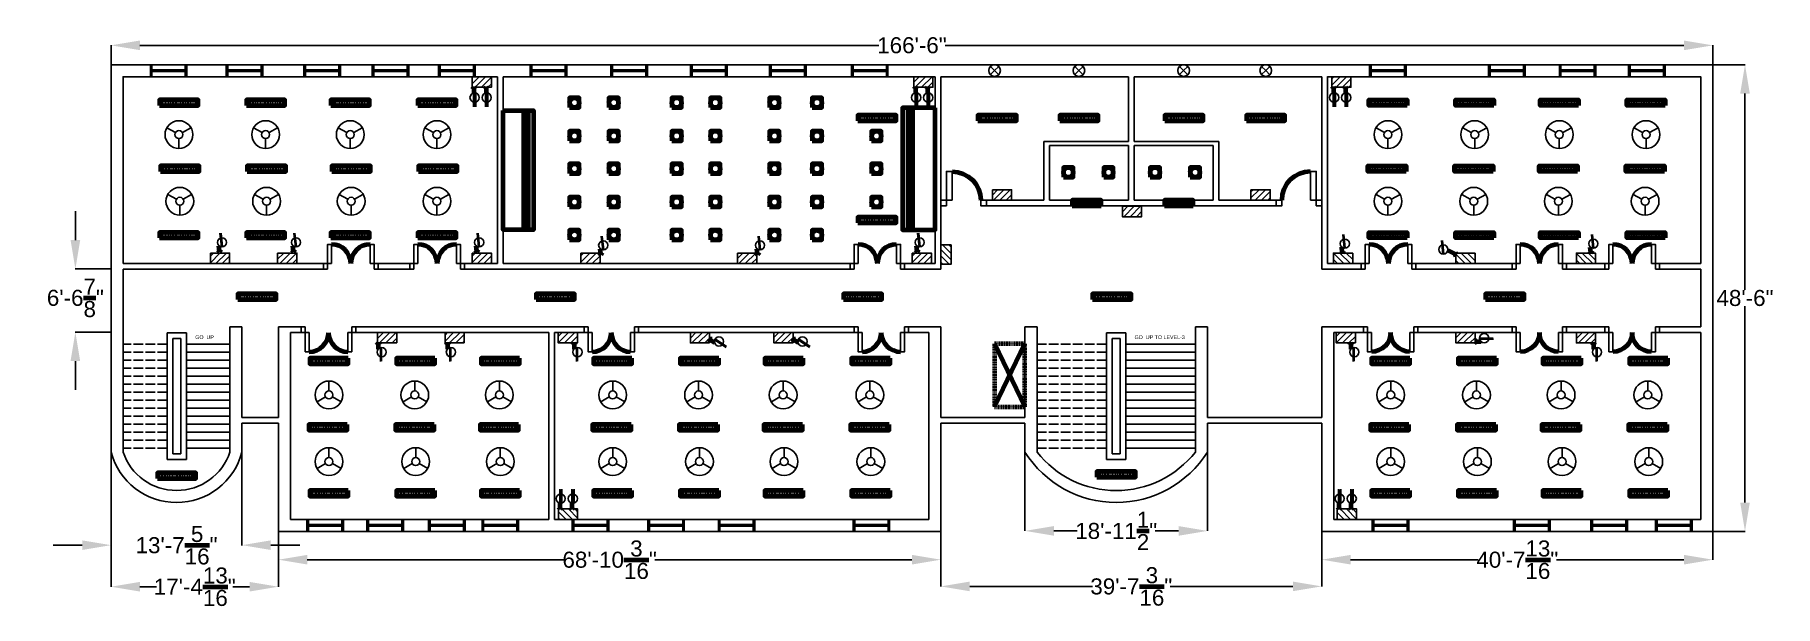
# Model space of a CAD drawing. Header units: inches. Extents: x -110 to 2061, y -108 to 604.
import ezdxf

# ---------------------------------------------------------------- set-up
doc = ezdxf.new("R2010")
doc.units = ezdxf.units.IN
doc.header["$MEASUREMENT"] = 0
doc.linetypes.add('ACAD_ISO02W100', pattern=[15, 12, -3])
doc.linetypes.add('DASHDOT', pattern=[1, 0.5, -0.25, 0, -0.25])
for name, color, linetype in [('Door', 40, 'Continuous'), ('Fan', 5, 'Continuous'), ('Light', 2, 'Continuous'), ('Measurement', 253, 'Continuous'), ('Sitchboard', 220, 'Continuous'), ('Socket', 110, 'Continuous'), ('Stairase', 120, 'Continuous'), ('Window', 90, 'Continuous')]:
    doc.layers.add(name, color=color, linetype=linetype)
doc.styles.get("Standard").update_dxf_attribs({"font": 'arial.ttf'})
doc.dimstyles.new('Annotative', dxfattribs={"dimscale": 0, "dimtxt": 20, "dimasz": 36, "dimexe": 0.18, "dimexo": 0.0625, "dimgap": 0.09, "dimtad": 0, "dimtih": 1, "dimtoh": 1, "dimdec": 4, "dimzin": 0, "dimdsep": 46, "dimlunit": 4, "dimtxsty": 'Standard', "dimcen": 0.09, "dimadec": 0, "dimazin": 0, "dimtfac": 1, "dimtdec": 4, "dimtofl": 0, "dimtmove": 0, "dimatfit": 3, "dimfxl": 1, "dimtolj": 1, "dimtzin": 0, "dimarcsym": 0})

# ---------------------------------------------------------------- blocks, each defined once
blk = doc.blocks.new('Door large')
at = {"layer": 'Door'}
for points in [[(-53, -36), (-58, -36), (-58, -12), (-53, -12)], [(-5, -36), (0, -36), (0, -12), (-5, -12)], [(-58, -43), (-63, -43), (-63, -36), (-58, -36)], [(0, -43), (5, -43), (5, -36), (0, -36)]]:
    blk.add_lwpolyline(points, close=True, dxfattribs=at)
at = {"layer": 'Door', "lineweight": 100}
for centre, start, end in [((-53, -36), 0, 90), ((-5, -36), 90, 180)]:
    blk.add_arc(centre, 24, start, end, dxfattribs=at)
blk = doc.blocks.new('Single door')
at = {"layer": 'Door'}
for points in [[(74.8, 265.4), (81.8, 265.4), (81.8, 301.4), (74.8, 301.4)], [(31.8, 258.4), (38.8, 258.4), (38.8, 265.4), (31.8, 265.4)], [(81.8, 258.4), (88.8, 258.4), (88.8, 265.4), (81.8, 265.4)]]:
    blk.add_lwpolyline(points, close=True, dxfattribs=at)
at = {"layer": 'Door', "lineweight": 100}
blk.add_arc((74.8, 265.4), 36, 90, 180, dxfattribs=at)
blk = doc.blocks.new('*U15')
at = {"layer": 'Window'}
for p, q in [((-46.8, 0), (-46.8, 15)), ((-44.8, 15), (-46.8, 15)), ((-44.8, 0), (-46.8, 0)), ((-44.8, 0), (-44.8, 15)), ((-3.2, 15), (-44.8, 15)), ((-3.2, 8.5), (-44.8, 8.5)), ((-3.2, 7.5), (-44.8, 7.5)), ((-3.2, 6.5), (-44.8, 6.5)), ((-3.2, 0), (-44.8, 0)), ((-3.2, 0), (-3.2, 15)), ((-1.2, 15), (-3.2, 15)), ((-1.2, 0), (-3.2, 0)), ((-1.2, 0), (-1.2, 15))]:
    blk.add_line(p, q, dxfattribs=at)
blk = doc.blocks.new('Tubelight')
at = {"layer": 'Light', "linetype": 'DASHDOT', "lineweight": 100}
for p, q in [((-46.8, -2), (-1.2, -2)), ((-46.8, -5), (-1.2, -5))]:
    blk.add_line(p, q, dxfattribs=at)
at = {"layer": 'Light', "lineweight": 100}
blk.add_lwpolyline([(-48, -7), (0, -7), (0, 0), (-48, 0)], close=True, dxfattribs=at)
for points in [[(-48, -0.9), (-46.8, -2), (-48, -2.9)], [(-48, -3.9), (-46.8, -5), (-48, -6)], [(0, -0.9), (-1.2, -2), (0, -2.9)], [(0, -3.9), (-1.2, -5), (0, -6)]]:
    blk.add_lwpolyline(points, dxfattribs=at)
blk = doc.blocks.new('Fan')
at = {"layer": 'Fan'}
for p, q in [((-4.3, 2.5), (-15, 8.6)), ((4.3, 2.5), (14.7, 8.5)), ((0, -5), (0, -17.3))]:
    blk.add_line(p, q, dxfattribs=at)
for radius in [17.3, 4.98]:
    blk.add_circle((0, 0), radius, dxfattribs=at)
blk = doc.blocks.new('Switchboard')
at = {"layer": 'Sitchboard'}
h = blk.add_hatch(dxfattribs=at)
h.set_pattern_fill('ANSI31', color=256, scale=45)
h.set_pattern_definition([(45, (-544.183, -388.709), (-3.977476, 3.977476), [])])
h.paths.add_polyline_path([(-12, 6.5), (12, 6.5), (12, -6.5), (-12, -6.5)])
blk.add_lwpolyline([(-12, 6.5), (12, 6.5), (12, -6.5), (-12, -6.5)], close=True, dxfattribs=at)
blk = doc.blocks.new('Recessed Light')
at = {"layer": 'Light', "lineweight": 100}
blk.add_lwpolyline([(-6, -6), (6, -6), (6, 6), (-6, 6)], close=True, dxfattribs=at)
blk.add_circle((0, 0), 6, dxfattribs=at)
blk = doc.blocks.new('2 pin socket')
at = {"layer": 'Socket'}
for p, q in [((-1.3, 5.6), (-1.3, -11.6)), ((0, 5.7), (0, -11.4))]:
    blk.add_line(p, q, dxfattribs=at)
blk.add_circle((0, 0), 5.73, dxfattribs=at)
blk = doc.blocks.new('_Open90')
at = {"color": 0, "linetype": 'ByBlock', "lineweight": -2}
for p, q in [((-2.5, 2), (0, 0)), ((-2.5, -2), (0, 0)), ((0, 0), (-1, 0))]:
    blk.add_line(p, q, dxfattribs=at)
blk = doc.blocks.new('3 PIN SOCKET')
at = {"layer": 'Socket'}
blk.add_line((1.6, 5.5), (1.6, -11.7), dxfattribs=at)
blk.add_blockref('2 pin socket', (0, 0), dxfattribs=at)
blk = doc.blocks.new('Exhaust Fan')
at = {"layer": 'Fan'}
for q in [(580.7, 776.6), (580.8, 786.7), (591.1, 786.8), (591.2, 776.5)]:
    blk.add_line((586, 781.6), q, dxfattribs=at)
blk.add_circle((586, 781.6), 7.3, dxfattribs=at)
blk = doc.blocks.new('*D16')
at = {"layer": 'Defpoints', "color": 0, "lineweight": 100, "transparency": 16777216}
for p in [(1983, 591.2), (-15, 567), (1983, 567)]:
    blk.add_point(p, dxfattribs=at)
at = {"layer": 'Measurement', "color": 0, "lineweight": -2, "transparency": 16777216}
for p, q in [((-15, 567.1), (-15, 591.4)), ((21, 591.2), (942.7, 591.2)), ((1947, 591.2), (1025.3, 591.2)), ((1983, 567.1), (1983, 591.4))]:
    blk.add_line(p, q, dxfattribs=at)
at = {"layer": 'Measurement', "color": 0, "lineweight": 100, "transparency": 16777216}
for points in [[(21, 597.2), (21, 585.2), (-15, 591.2)], [(1947, 597.2), (1947, 585.2), (1983, 591.2)]]:
    blk.add_solid(points, dxfattribs=at)
at = {"layer": 'Measurement', "color": 0, "lineweight": 100, "transparency": 16777216, "insert": (984, 591.2), "char_height": 20, "attachment_point": 5}
blk.add_mtext('\\A1;166\'-6"', dxfattribs=at)
blk = doc.blocks.new('*D17')
at = {"layer": 'Defpoints', "color": 0, "lineweight": 100, "transparency": 16777216}
for p in [(1983, 567), (1983, -15), (2023.1, -15)]:
    blk.add_point(p, dxfattribs=at)
at = {"layer": 'Measurement', "color": 0, "lineweight": -2, "transparency": 16777216}
for p, q in [((1983.1, 567), (2023.2, 567)), ((2023.1, 531), (2023.1, 286.3)), ((2023.1, 21), (2023.1, 265.7)), ((1983.1, -15), (2023.2, -15))]:
    blk.add_line(p, q, dxfattribs=at)
at = {"layer": 'Measurement', "color": 0, "lineweight": 100, "transparency": 16777216}
for points in [[(2017.1, 531), (2029.1, 531), (2023.1, 567)], [(2017.1, 21), (2029.1, 21), (2023.1, -15)]]:
    blk.add_solid(points, dxfattribs=at)
at = {"layer": 'Measurement', "color": 0, "lineweight": 100, "transparency": 16777216, "insert": (2023.1, 276), "char_height": 20, "attachment_point": 5}
blk.add_mtext('\\A1;48\'-6"', dxfattribs=at)
blk = doc.blocks.new('*D18')
at = {"layer": 'Defpoints', "color": 0, "lineweight": 100, "transparency": 16777216}
for p in [(1495.2, -15), (1983, -15), (1983, -50.3)]:
    blk.add_point(p, dxfattribs=at)
at = {"layer": 'Measurement', "color": 0, "lineweight": -2, "transparency": 16777216}
for p, q in [((1495.2, -15.1), (1495.2, -50.5)), ((1983, -15.1), (1983, -50.5)), ((1531.2, -50.3), (1690.2, -50.3)), ((1947, -50.3), (1788, -50.3))]:
    blk.add_line(p, q, dxfattribs=at)
at = {"layer": 'Measurement', "color": 0, "lineweight": 100, "transparency": 16777216}
for points in [[(1531.2, -44.3), (1531.2, -56.3), (1495.2, -50.3)], [(1947, -44.3), (1947, -56.3), (1983, -50.3)]]:
    blk.add_solid(points, dxfattribs=at)
at = {"layer": 'Measurement', "color": 0, "lineweight": 100, "transparency": 16777216, "insert": (1739.1, -50.3), "char_height": 20, "attachment_point": 5}
blk.add_mtext('\\A1;40\'-7{\\H1x;\\S13/16;}"', dxfattribs=at)
blk = doc.blocks.new('*D19')
at = {"layer": 'Defpoints', "color": 0, "lineweight": 100, "transparency": 16777216}
for p in [(193.8, -15), (1020, -15), (1020, -50.3)]:
    blk.add_point(p, dxfattribs=at)
at = {"layer": 'Measurement', "color": 0, "lineweight": -2, "transparency": 16777216}
for p, q in [((193.8, -15.1), (193.8, -50.5)), ((1020, -15.1), (1020, -50.5)), ((229.8, -50.3), (550.6, -50.3)), ((984, -50.3), (663.2, -50.3))]:
    blk.add_line(p, q, dxfattribs=at)
at = {"layer": 'Measurement', "color": 0, "lineweight": 100, "transparency": 16777216}
for points in [[(229.8, -44.3), (229.8, -56.3), (193.8, -50.3)], [(984, -44.3), (984, -56.3), (1020, -50.3)]]:
    blk.add_solid(points, dxfattribs=at)
at = {"layer": 'Measurement', "color": 0, "lineweight": 100, "transparency": 16777216, "insert": (606.9, -50.3), "char_height": 20, "attachment_point": 5}
blk.add_mtext('\\A1;68\'-10{\\H1x;\\S3/16;}"', dxfattribs=at)
blk = doc.blocks.new('*D20')
at = {"layer": 'Defpoints', "color": 0, "lineweight": 100, "transparency": 16777216}
for p in [(1020, -15), (1495.2, -15), (1495.2, -83.6)]:
    blk.add_point(p, dxfattribs=at)
at = {"layer": 'Measurement', "color": 0, "lineweight": -2, "transparency": 16777216}
for p, q in [((1020, -15.1), (1020, -83.8)), ((1495.2, -15.1), (1495.2, -83.8)), ((1056, -83.6), (1209.1, -83.6)), ((1459.2, -83.6), (1306.1, -83.6))]:
    blk.add_line(p, q, dxfattribs=at)
at = {"layer": 'Measurement', "color": 0, "lineweight": 100, "transparency": 16777216}
for points in [[(1056, -77.6), (1056, -89.6), (1020, -83.6)], [(1459.2, -77.6), (1459.2, -89.6), (1495.2, -83.6)]]:
    blk.add_solid(points, dxfattribs=at)
at = {"layer": 'Measurement', "color": 0, "lineweight": 100, "transparency": 16777216, "insert": (1257.6, -83.6), "char_height": 20, "attachment_point": 5}
blk.add_mtext('\\A1;39\'-7{\\H1x;\\S3/16;}"', dxfattribs=at)
blk = doc.blocks.new('*D21')
at = {"layer": 'Defpoints', "color": 0, "lineweight": 100, "transparency": 16777216}
for p in [(-15, 84), (193.8, -15), (-15, -84)]:
    blk.add_point(p, dxfattribs=at)
at = {"layer": 'Measurement', "color": 0, "lineweight": -2, "transparency": 16777216}
for p, q in [((-15, 83.9), (-15, -84.2)), ((193.8, -15.1), (193.8, -84.2)), ((21, -84), (41.8, -84)), ((157.8, -84), (137, -84))]:
    blk.add_line(p, q, dxfattribs=at)
at = {"layer": 'Measurement', "color": 0, "lineweight": 100, "transparency": 16777216}
for points in [[(21, -78), (21, -90), (-15, -84)], [(157.8, -78), (157.8, -90), (193.8, -84)]]:
    blk.add_solid(points, dxfattribs=at)
at = {"layer": 'Measurement', "color": 0, "lineweight": 100, "transparency": 16777216, "insert": (89.4, -84), "char_height": 20, "attachment_point": 5}
blk.add_mtext('\\A1;17\'-4{\\H1x;\\S13/16;}"', dxfattribs=at)
blk = doc.blocks.new('*D22')
at = {"layer": 'Defpoints', "color": 0, "lineweight": 100, "transparency": 16777216}
for p in [(1125, 84), (1352.5, 84), (1352.5, -14.4)]:
    blk.add_point(p, dxfattribs=at)
at = {"layer": 'Measurement', "color": 0, "lineweight": -2, "transparency": 16777216}
for p, q in [((1125, 83.9), (1125, -14.5)), ((1352.5, 83.9), (1352.5, -14.5)), ((1161, -14.4), (1190.2, -14.4)), ((1316.5, -14.4), (1287.3, -14.4))]:
    blk.add_line(p, q, dxfattribs=at)
at = {"layer": 'Measurement', "color": 0, "lineweight": 100, "transparency": 16777216}
for points in [[(1161, -8.4), (1161, -20.4), (1125, -14.4)], [(1316.5, -8.4), (1316.5, -20.4), (1352.5, -14.4)]]:
    blk.add_solid(points, dxfattribs=at)
at = {"layer": 'Measurement', "color": 0, "lineweight": 100, "transparency": 16777216, "insert": (1238.8, -14.4), "char_height": 20, "attachment_point": 5}
blk.add_mtext('\\A1;18\'-11{\\H1x;\\S1/2;}"', dxfattribs=at)
blk = doc.blocks.new('*D23')
at = {"layer": 'Defpoints', "color": 0, "lineweight": 100, "transparency": 16777216}
for p in [(-15, 84), (148.3, 84), (-15, -32.2)]:
    blk.add_point(p, dxfattribs=at)
at = {"layer": 'Measurement', "color": 0, "lineweight": -2, "transparency": 16777216}
for p, q in [((-15, 83.9), (-15, -32.4)), ((148.3, 83.9), (148.3, -32.4)), ((-51, -32.2), (-87, -32.2)), ((184.3, -32.2), (220.3, -32.2))]:
    blk.add_line(p, q, dxfattribs=at)
at = {"layer": 'Measurement', "color": 0, "lineweight": 100, "transparency": 16777216}
for points in [[(-51, -26.2), (-51, -38.2), (-15, -32.2)], [(184.3, -26.2), (184.3, -38.2), (148.3, -32.2)]]:
    blk.add_solid(points, dxfattribs=at)
at = {"layer": 'Measurement', "color": 0, "lineweight": 100, "transparency": 16777216, "insert": (66.7, -32.2), "char_height": 20, "attachment_point": 5}
blk.add_mtext('\\A1;13\'-7{\\H1x;\\S5/16;}"', dxfattribs=at)
blk = doc.blocks.new('*D24')
at = {"layer": 'Defpoints', "color": 0, "lineweight": 100, "transparency": 16777216}
for p in [(-15, 312.3), (-59.5, 233.5), (-15, 233.5)]:
    blk.add_point(p, dxfattribs=at)
at = {"layer": 'Measurement', "color": 0, "lineweight": -2, "transparency": 16777216}
for p, q in [((-59.5, 348.3), (-59.5, 384.3)), ((-15.1, 312.3), (-59.7, 312.3)), ((-15.1, 233.5), (-59.7, 233.5)), ((-59.5, 197.5), (-59.5, 161.5))]:
    blk.add_line(p, q, dxfattribs=at)
at = {"layer": 'Measurement', "color": 0, "lineweight": 100, "transparency": 16777216}
for points in [[(-65.5, 348.3), (-53.5, 348.3), (-59.5, 312.3)], [(-65.5, 197.5), (-53.5, 197.5), (-59.5, 233.5)]]:
    blk.add_solid(points, dxfattribs=at)
at = {"layer": 'Measurement', "color": 0, "lineweight": 100, "transparency": 16777216, "insert": (-59.5, 276.3), "char_height": 20, "attachment_point": 5}
blk.add_mtext('\\A1;6\'-6{\\H1x;\\S7/8;}"', dxfattribs=at)

msp = doc.modelspace()

# ---------------------------------------------------------------- linework, layer by layer
for p, q in [((467, 552), (467, 319)), ((474, 552), (474, 319)), ((1013, 319), (1013, 552)), ((1020, 397.96991), (1020, 552)), ((1254.1, 471.46991), (1254.1, 552)), ((1261.1, 471.46991), (1261.1, 552)), ((1495.2, 397.96991), (1495.2, 552)), ((1502.18104, 319.27472), (1502.18104, 552.27472)), ((1148.6, 471.46991), (1148.6, 397.96991)), ((1148.6, 471.46991), (1254.1, 471.46991)), ((1155.6, 466.46991), (1254.1, 466.46991)), ((1155.6, 466.46991), (1155.6, 397.96991)), ((1254.1, 397.96991), (1254.1, 466.46991)), ((1261.1, 471.46991), (1366.6, 471.46991)), ((1261.1, 397.96991), (1261.1, 466.46991)), ((1261.1, 466.46991), (1359.6, 466.46991)), ((1359.6, 466.46991), (1359.6, 397.96991)), ((1366.6, 471.46991), (1366.6, 397.96991)), ((1020, 397.96991), (1034, 397.96991)), ((1020, 312), (1020, 390.96991)), ((1020, 390.96991), (1027, 390.96991)), ((1070, 397.96991), (1148.6, 397.96991)), ((1077, 390.96991), (1183.85, 390.96991)), ((1155.6, 397.96991), (1183.85, 397.96991)), ((1219.85, 397.96991), (1254.1, 397.96991)), ((1219.85, 390.96991), (1298.85, 390.96991)), ((1261.1, 397.96991), (1298.85, 397.96991)), ((1334.85, 397.96991), (1359.6, 397.96991)), ((1334.85, 390.96991), (1438.2, 390.96991)), ((1366.6, 397.96991), (1438.2, 397.96991)), ((1481.2, 397.96991), (1495.2, 397.96991)), ((1488.2, 390.96991), (1495.2, 390.96991)), ((1495.2, 312), (1495.2, 390.96991)), ((0, 319), (250.05404, 319)), ((0, 312), (250.05404, 312)), ((318.05404, 319), (362.76605, 319)), ((318.05404, 312), (357.76605, 312)), ((425.76605, 319), (467, 319)), ((425.76605, 312), (906.85683, 312)), ((474, 319), (906.85683, 319)), ((974.85683, 319), (1013, 319)), ((974.85683, 312), (1020, 312)), ((1495.2, 312), (1544.37085, 312)), ((1502.18104, 319), (1544.37085, 319)), ((1612.37085, 319), (1732.65011, 319)), ((1612.37085, 312), (1732.65011, 312)), ((1800.65011, 319), (1848.32498, 319)), ((1800.65011, 312), (1848.32498, 312)), ((1916.32498, 319), (1968, 319)), ((1916.32498, 312), (1968, 312)), ((133.31712, 84), (133.31712, 240)), ((133.31712, 240), (148.31712, 240)), ((148.31712, 127), (148.31712, 240)), ((193.8, 240), (222.26292, 240)), ((193.8, 127), (193.8, 240)), ((290.26292, 240), (574.99844, 240)), ((642.99844, 240), (911.73631, 240)), ((974.73631, 240), (1020, 240)), ((1020, 127), (1020, 240)), ((1125, 240), (1140, 240)), ((1125, 127), (1125, 240)), ((1140, 84), (1140, 240)), ((1337.52, 84), (1337.52, 240)), ((1337.52, 240), (1352.52, 240)), ((1352.52, 127), (1352.52, 240)), ((1495.2, 240), (1547.10133, 240)), ((1495.2, 127), (1495.2, 240)), ((1615.10133, 240), (1732.65011, 240)), ((1800.65011, 240), (1848.32498, 240)), ((1916.32498, 240), (1968, 240)), ((208.8, 233), (222.26292, 233)), ((208.8, 0), (208.8, 233)), ((290.26292, 233), (531, 233)), ((531, 233), (531, 0)), ((538, 233), (538, 0)), ((538, 233), (579.99844, 233)), ((642.99844, 233), (911.73631, 233)), ((969.73631, 233), (1005, 233)), ((1005, 0), (1005, 233)), ((1510.2, 233), (1547.10133, 233)), ((1510.2, 0), (1510.2, 233)), ((1615.10133, 233), (1732.65011, 233)), ((1800.65011, 233), (1848.32498, 233)), ((1916.32498, 233), (1968, 233)), ((148.31712, 127), (193.8, 127)), ((148.31712, 120), (193.8, 120)), ((148.31712, 84), (148.31712, 120)), ((193.8, -15), (193.8, 120)), ((1020, 127), (1125, 127)), ((1020, -15), (1020, 120)), ((1020, 120), (1125, 120)), ((1125, 84), (1125, 120)), ((1352.52, 127), (1495.2, 127)), ((1352.52, 120), (1495.2, 120)), ((1352.52, 84), (1352.52, 120)), ((1495.2, -15), (1495.2, 120))]:
    msp.add_line(p, q)
for points in [[(36.00885, 567), (-15, 567), (-15, 84)], [(130.53299, 567), (77.69648, 567)], [(227.49637, 567), (172.22062, 567)], [(312.75762, 567), (269.184, 567)], [(395.5977, 567), (354.44525, 567)], [(509.78027, 567), (437.28533, 567)], [(610.47381, 567), (551.4679, 567)], [(709.76883, 567), (652.16144, 567)], [(808.36459, 567), (751.45646, 567)], [(910.45666, 567), (850.05222, 567)], [(1556.77521, 567), (952.14429, 567)], [(1705.20288, 567), (1598.46284, 567)], [(1793.48455, 567), (1746.89051, 567)], [(1879.93731, 567), (1835.17218, 567)], [(1955.28089, -15), (1983, -15), (1983, 567), (1921.62494, 567)], [(36.00885, 552), (0, 552), (0, 319)], [(130.53299, 552), (77.69648, 552)], [(227.49637, 552), (172.22062, 552)], [(312.75762, 552), (269.184, 552)], [(395.5977, 552), (354.44525, 552)], [(467, 552), (435.50379, 552)], [(509.78027, 552), (474, 552)], [(610.47381, 552), (551.4679, 552)], [(709.76883, 552), (652.16144, 552)], [(808.36459, 552), (751.45646, 552)], [(910.45666, 552), (850.05222, 552)], [(1013, 552), (952.14429, 552)], [(1178.6, 552), (1020, 552)], [(1254.1, 552), (1178.6, 552)], [(1336.6, 552), (1261.1, 552)], [(1495.2, 552), (1336.6, 552)], [(1556.77521, 552), (1502.18104, 552)], [(1705.20288, 552), (1598.46284, 552)], [(1793.48455, 552), (1746.89051, 552)], [(1879.93731, 552), (1835.17218, 552)], [(1968, 319), (1968, 552), (1921.62494, 552)], [(0, 312), (0, 240)], [(1968, 240), (1968, 312)], [(0, 240), (0, 84)], [(1955.28089, 0), (1968, 0), (1968, 233)], [(208.8, 0), (231.23885, 0)], [(272.92648, 0), (306.05974, 0)], [(347.74737, 0), (382.97842, 0)], [(424.66605, 0), (449.67044, 0)], [(491.35807, 0), (531, 0)], [(538, 0), (566.90438, 0)], [(603.74382, 0), (656.38936, 0)], [(698.07699, 0), (744.4962, 0)], [(786.18383, 0), (912.53048, 0)], [(954.21811, 0), (1005, 0)], [(1510.2, 0), (1560.07955, 0)], [(1601.76718, 0), (1736.2643, 0)], [(1777.95193, 0), (1832.78039, 0)], [(1874.46802, 0), (1913.59326, 0)], [(193.8, -15), (231.23885, -15)], [(272.92648, -15), (306.05974, -15)], [(347.74737, -15), (382.97842, -15)], [(424.66605, -15), (449.67044, -15)], [(491.35807, -15), (562.05618, -15)], [(603.74382, -15), (656.38936, -15)], [(698.07699, -15), (744.4962, -15)], [(786.18383, -15), (912.53048, -15)], [(954.21811, -15), (1020, -15)], [(1495.2, -15), (1560.07955, -15)], [(1601.76718, -15), (1736.2643, -15)], [(1777.95193, -15), (1832.78039, -15)], [(1874.46802, -15), (1913.59326, -15)]]:
    msp.add_lwpolyline(points)
for centre, radius, start, end in [((66.65856, 105.43238), 84.42433, 194.70633989, 345.29366011), ((66.65856, 106.28503), 70.28503, 198.48561324, 341.51438676), ((1238.76, 155.3094), 134.26231, 212.08116177, 327.91883823), ((1238.76, 161.59935), 125.59935, 218.15801723, 321.84198277)]:
    msp.add_arc(centre, radius, start, end)
at = {"layer": 'Door', "lineweight": 100}
for p, q in [((1183.85, 394.46991), (1219.85, 394.46991)), ((1183.85, 390.96991), (1219.85, 390.96991)), ((1298.85, 394.46991), (1334.85, 394.46991)), ((1298.85, 390.96991), (1334.85, 390.96991))]:
    msp.add_line(p, q, dxfattribs=at)
for points in [[(1219.85, 390.96991), (1219.85, 397.96991), (1183.85, 397.96991), (1183.85, 390.96991)], [(1334.85, 390.96991), (1334.85, 397.96991), (1298.85, 397.96991), (1298.85, 390.96991)]]:
    msp.add_lwpolyline(points, dxfattribs=at)
at = {"layer": 'Fan', "lineweight": 100}
for p, q in [((499.44099, 510.07359), (499.44099, 361.16973)), ((505.40704, 510.07359), (505.40704, 361.16973)), ((978.85592, 513.24176), (978.85592, 361.16973)), ((984.82197, 513.24176), (984.82197, 361.16973))]:
    msp.add_line(p, q, dxfattribs=at)
for points in [[(474, 510.07359), (511.79924, 510.07359), (511.79924, 361.16973), (474, 361.16973)], [(1013, 513.24176), (972.17954, 513.24176), (972.17954, 361.16973), (1013, 361.16973)]]:
    msp.add_lwpolyline(points, close=True, dxfattribs=at)
at = {"layer": 'Sitchboard', "lineweight": 100}
for p, q in [((1086.96452, 219.02299), (1125, 140.48609)), ((1086.96452, 140.48609), (1125, 219.02299))]:
    msp.add_line(p, q, dxfattribs=at)
at = {"layer": 'Sitchboard', "linetype": 'DASHDOT', "lineweight": 100}
msp.add_lwpolyline([(1125, 219.02299), (1086.96452, 219.02299), (1086.96452, 140.48609), (1125, 140.48609)], close=True, dxfattribs=at)
at = {"layer": 'Socket', "lineweight": 100}
for p, q in [((437.70184, 538.21616), (437.67395, 531.71015)), ((452.74416, 538.21616), (452.71627, 531.71015)), ((988.44377, 538.21616), (988.41588, 531.71015)), ((1003.48608, 538.21616), (1003.45819, 531.71015)), ((1509.81884, 538.21616), (1509.79095, 531.71015)), ((1524.86115, 538.21616), (1524.83326, 531.71015)), ((120.29067, 334.72724), (119.56708, 341.19294)), ((212.49907, 334.72724), (211.77548, 341.19294)), ((441.04961, 334.72724), (440.32601, 341.19294)), ((595.83501, 331.0745), (595.11142, 337.5402)), ((791.4172, 331.0745), (790.69361, 337.5402)), ((990.50061, 334.72724), (989.77702, 341.19294)), ((1520.81736, 333.16485), (1520.09377, 339.63055)), ((1661.63889, 330.76961), (1652.49476, 335.37584)), ((1830.86993, 333.20588), (1830.14634, 339.67158)), ((318.25762, 218.94588), (318.22973, 212.43987)), ((404.68765, 218.94588), (404.65976, 212.43987)), ((562.59996, 218.94588), (562.57207, 212.43987)), ((732.31033, 224.10421), (737.71299, 220.47928)), ((836.5004, 224.10421), (841.90306, 220.47928)), ((1531.52572, 218.94588), (1531.49783, 212.43987)), ((1687.39803, 221.69889), (1693.90403, 221.671)), ((1834.31341, 218.94588), (1834.28552, 212.43987)), ((545.12433, 13.78385), (545.09644, 20.28985)), ((560.16665, 13.78385), (560.13876, 20.28985)), ((1516.77983, 13.78385), (1516.75194, 20.28985)), ((1531.82215, 13.78385), (1531.79426, 20.28985))]:
    msp.add_line(p, q, dxfattribs=at)
at = {"layer": 'Stairase', "linetype": 'ACAD_ISO02W100'}
for p, q in [((55.12861, 218.68788), (0, 218.68788)), ((1226.76, 218.68788), (1140, 218.68788)), ((55.12861, 208.68788), (0, 208.68788)), ((55.12861, 208.68788), (0, 208.68788)), ((55.12861, 198.68788), (0, 198.68788)), ((1226.76, 208.68788), (1140, 208.68788)), ((1226.76, 208.68788), (1140, 208.68788)), ((1226.76, 198.68788), (1140, 198.68788)), ((55.12861, 188.68788), (0, 188.68788)), ((55.12861, 178.68788), (0, 178.68788)), ((1226.76, 188.68788), (1140, 188.68788)), ((1226.76, 178.68788), (1140, 178.68788)), ((55.12861, 168.68788), (0, 168.68788)), ((55.12861, 158.68788), (0, 158.68788)), ((1226.76, 168.68788), (1140, 168.68788)), ((1226.76, 158.68788), (1140, 158.68788)), ((55.12861, 148.68788), (0, 148.68788)), ((55.12861, 138.68788), (0, 138.68788)), ((1226.76, 148.68788), (1140, 148.68788)), ((1226.76, 138.68788), (1140, 138.68788)), ((55.12861, 128.68788), (0, 128.68788)), ((55.12861, 118.68788), (0, 118.68788)), ((55.12861, 108.68788), (0, 108.68788)), ((1226.76, 128.68788), (1140, 128.68788)), ((1226.76, 118.68788), (1140, 118.68788)), ((1226.76, 108.68788), (1140, 108.68788)), ((55.12861, 98.68788), (0, 98.68788)), ((55.12861, 88.68788), (0, 88.68788)), ((1226.76, 98.68788), (1140, 98.68788)), ((1226.76, 88.68788), (1140, 88.68788))]:
    msp.add_line(p, q, dxfattribs=at)
at = {"layer": 'Stairase'}
for p, q in [((55.12861, 232.68788), (55.12861, 74.68788)), ((79.12861, 232.68788), (55.12861, 232.68788)), ((62.12861, 225.68788), (62.12861, 81.68788)), ((72.12861, 225.68788), (62.12861, 225.68788)), ((72.12861, 225.68788), (72.12861, 81.68788)), ((79.12861, 232.68788), (79.12861, 74.68788)), ((133.31712, 218.68788), (79.12861, 218.68788)), ((1226.76, 232.68788), (1226.76, 74.68788)), ((1250.76, 232.68788), (1226.76, 232.68788)), ((1233.76, 225.68788), (1233.76, 81.68788)), ((1243.76, 225.68788), (1233.76, 225.68788)), ((1243.76, 225.68788), (1243.76, 81.68788)), ((1250.76, 232.68788), (1250.76, 74.68788)), ((1337.52, 218.68788), (1250.76, 218.68788)), ((133.31712, 208.68788), (79.12861, 208.68788)), ((133.31712, 208.68788), (79.12861, 208.68788)), ((133.31712, 198.68788), (79.12861, 198.68788)), ((1337.52, 208.68788), (1250.76, 208.68788)), ((1337.52, 208.68788), (1250.76, 208.68788)), ((1337.52, 198.68788), (1250.76, 198.68788)), ((133.31712, 188.68788), (79.12861, 188.68788)), ((133.31712, 178.68788), (79.12861, 178.68788)), ((1337.52, 188.68788), (1250.76, 188.68788)), ((1337.52, 178.68788), (1250.76, 178.68788)), ((133.31712, 168.68788), (79.12861, 168.68788)), ((133.31712, 158.68788), (79.12861, 158.68788)), ((1337.52, 168.68788), (1250.76, 168.68788)), ((1337.52, 158.68788), (1250.76, 158.68788)), ((133.31712, 148.68788), (79.12861, 148.68788)), ((133.31712, 138.68788), (79.12861, 138.68788)), ((1337.52, 148.68788), (1250.76, 148.68788)), ((1337.52, 138.68788), (1250.76, 138.68788)), ((133.31712, 128.68788), (79.12861, 128.68788)), ((133.31712, 118.68788), (79.12861, 118.68788)), ((133.31712, 108.68788), (79.12861, 108.68788)), ((1337.52, 128.68788), (1250.76, 128.68788)), ((1337.52, 118.68788), (1250.76, 118.68788)), ((1337.52, 108.68788), (1250.76, 108.68788)), ((133.31712, 98.68788), (79.12861, 98.68788)), ((133.31712, 88.68788), (79.12861, 88.68788)), ((1337.52, 98.68788), (1250.76, 98.68788)), ((1337.52, 88.68788), (1250.76, 88.68788)), ((55.12861, 74.68788), (79.12861, 74.68788)), ((62.12861, 81.68788), (72.12861, 81.68788)), ((1226.76, 74.68788), (1250.76, 74.68788)), ((1233.76, 81.68788), (1243.76, 81.68788))]:
    msp.add_line(p, q, dxfattribs=at)

# ---------------------------------------------------------------- block references
at = {"layer": 'Door', "linetype": 'DASHDOT', "lineweight": 100}
for p in [(90.93666, 57.86963), (1262.76, 59.68935)]:
    msp.add_blockref('Tubelight', p, dxfattribs=at)
at = {"layer": 'Fan', "lineweight": 100}
for name, p in [('Recessed Light', (1179.09609, 432.74178)), ('Recessed Light', (1229.17369, 432.74178)), ('Recessed Light', (1287.11507, 432.74178)), ('Recessed Light', (1337.19267, 432.74178)), ('Tubelight', (191.03316, 281.19448)), ('Tubelight', (563.24948, 281.19448)), ('Tubelight', (946.48975, 281.19448)), ('Tubelight', (1257.32957, 281.19448)), ('Tubelight', (1747.45526, 281.19448)), ('2 pin socket', (322.4919, 208.6132)), ('2 pin socket', (408.92194, 208.6132)), ('2 pin socket', (566.83425, 208.6132)), ('2 pin socket', (1535.76001, 208.6132)), ('2 pin socket', (1838.5477, 208.6132))]:
    msp.add_blockref(name, p, dxfattribs=at)
at = {"layer": 'Fan', "lineweight": 100, "xscale": -1, "rotation": 186.1399093439234}
for p in [(123.39552, 345.45354), (215.60392, 345.45354), (444.15446, 345.45354), (598.93986, 341.80079), (794.52205, 341.80079), (993.60546, 345.45354), (1523.92221, 343.89114), (1646.88923, 336.55384), (1833.97478, 343.93218)]:
    msp.add_blockref('2 pin socket', p, dxfattribs=at)
at = {"layer": 'Fan', "lineweight": 100}
for p, rotation in [((743.25932, 221.91032), 56.38585461839783), ((847.44939, 221.91032), 56.38585461839783), ((1697.73071, 225.93318), 90)]:
    msp.add_blockref('2 pin socket', p, dxfattribs=dict(at, rotation=rotation))
at = {"layer": 'Light', "lineweight": 100}
for p in [(563.03416, 519.68059), (612.10241, 519.68059), (690.57471, 519.68059), (738.67647, 519.68059), (812.48444, 519.68059), (865.50001, 519.68059), (563.03416, 478.23383), (612.10241, 478.23383), (690.57471, 478.23383), (738.67647, 478.23383), (812.48444, 478.23383), (865.50001, 478.23383), (939.70615, 478.23383), (563.03416, 437.2763), (612.10241, 437.2763), (690.57471, 437.2763), (738.67647, 437.2763), (812.48444, 437.2763), (865.50001, 437.2763), (939.70615, 437.2763), (563.03416, 395.92949), (612.10241, 395.92949), (690.57471, 395.92949), (738.67647, 395.92949), (812.48444, 395.92949), (865.50001, 395.92949), (939.70615, 395.92949), (563.03416, 354.48251), (612.10241, 354.48251), (690.57471, 354.48251), (738.67647, 354.48251), (812.48444, 354.48251), (865.50001, 354.48251)]:
    msp.add_blockref('Recessed Light', p, dxfattribs=at)
at = {"layer": 'Measurement', "lineweight": 100}
msp.add_blockref('Switchboard', (1258.43035, 384.0263), dxfattribs=at)
at = {"layer": 'Sitchboard', "lineweight": 100}
for name, p in [('Tubelight', (1114.33902, 503.98501)), ('Tubelight', (1216.32219, 503.98501)), ('Tubelight', (1347.31378, 503.98501)), ('Tubelight', (1449.29695, 503.98501)), ('Switchboard', (1096.28905, 404.49697)), ('Switchboard', (1418.91095, 404.49697))]:
    msp.add_blockref(name, p, dxfattribs=at)
at = {"layer": 'Socket', "lineweight": 100}
for name, p in [('Exhaust Fan', (501.08828, -221.89971)), ('Exhaust Fan', (606.27943, -221.89971)), ('Exhaust Fan', (736.89092, -221.89971)), ('Exhaust Fan', (839.32775, -221.89971)), ('3 PIN SOCKET', (438.45724, 526.08772)), ('3 PIN SOCKET', (453.49955, 526.08772)), ('3 PIN SOCKET', (989.19916, 526.08772)), ('3 PIN SOCKET', (1004.24148, 526.08772)), ('3 PIN SOCKET', (1510.57423, 526.08772)), ('3 PIN SOCKET', (1525.61655, 526.08772))]:
    msp.add_blockref(name, p, dxfattribs=at)
for name, p, rotation in [('_Open90', (437.70184, 539.21616), 90), ('_Open90', (452.74416, 539.21616), 90), ('_Open90', (988.44377, 539.21616), 90), ('_Open90', (1003.48608, 539.21616), 90), ('_Open90', (1509.81884, 539.21616), 90), ('_Open90', (1524.86115, 539.21616), 90), ('Switchboard', (1026.52706, 330.42884), 270), ('_Open90', (318.25762, 219.94588), 90), ('_Open90', (404.68765, 219.94588), 90), ('_Open90', (562.59996, 219.94588), 90), ('_Open90', (731.47755, 224.65781), 146.3858546183978), ('_Open90', (835.66762, 224.65781), 146.3858546183978), ('_Open90', (1531.52572, 219.94588), 90), ('_Open90', (1686.39803, 221.69889), 180), ('_Open90', (1834.31341, 219.94588), 90)]:
    msp.add_blockref(name, p, dxfattribs=dict(at, rotation=rotation))
at = {"layer": 'Socket', "lineweight": 100, "xscale": -1}
for name, p, rotation in [('_Open90', (120.39763, 333.73298), 96.13990934392343), ('_Open90', (212.60602, 333.73298), 96.13990934392343), ('_Open90', (441.15656, 333.73298), 96.13990934392343), ('_Open90', (595.94196, 330.08023), 96.13990934392343), ('_Open90', (791.52416, 330.08023), 96.13990934392343), ('_Open90', (990.60757, 333.73298), 96.13990934392343), ('_Open90', (1520.92432, 332.17059), 96.13990934392343), ('_Open90', (1662.44863, 330.18281), 144.0698612271536), ('_Open90', (1830.97689, 332.21162), 96.13990934392343), ('3 PIN SOCKET', (545.87973, 25.91228), 180), ('3 PIN SOCKET', (560.92204, 25.91228), 180), ('3 PIN SOCKET', (1517.53523, 25.91228), 180), ('3 PIN SOCKET', (1532.57754, 25.91228), 180), ('_Open90', (545.12433, 12.78385), 90), ('_Open90', (560.16665, 12.78385), 90), ('_Open90', (1516.77983, 12.78385), 90), ('_Open90', (1531.82215, 12.78385), 90)]:
    msp.add_blockref(name, p, dxfattribs=dict(at, rotation=rotation))
at = {"layer": 'Stairase', "lineweight": 100}
for name, p in [('*U15', (80.85266, 552)), ('*U15', (175.37681, 552)), ('*U15', (272.34018, 552)), ('*U15', (357.60143, 552)), ('*U15', (440.44151, 552)), ('*U15', (554.62408, 552)), ('*U15', (655.31763, 552)), ('*U15', (754.61265, 552)), ('*U15', (853.20841, 552)), ('*U15', (955.30047, 552)), ('*U15', (1601.61903, 552)), ('*U15', (1750.0467, 552)), ('*U15', (1838.32836, 552)), ('*U15', (1924.78112, 552)), ('Single door', (1406.43891, 132.52422)), ('Door large', (1607.37085, 355)), ('Door large', (1795.65011, 355)), ('Door large', (1911.32498, 355)), ('*U15', (276.08267, -15)), ('*U15', (350.90356, -15)), ('*U15', (427.82224, -15)), ('*U15', (494.51425, -15)), ('*U15', (606.9, -15)), ('*U15', (701.23317, -15)), ('*U15', (789.34002, -15)), ('*U15', (957.3743, -15)), ('*U15', (1604.92337, -15)), ('*U15', (1781.10811, -15)), ('*U15', (1877.6242, -15)), ('*U15', (1958.43708, -15))]:
    msp.add_blockref(name, p, dxfattribs=at)
at = {"layer": 'Stairase', "linetype": 'DASHDOT', "lineweight": 100}
for name, p in [('Switchboard', (447.49284, 545.47294)), ('Switchboard', (998.23476, 545.47294)), ('Switchboard', (1519.60983, 545.47294)), ('Tubelight', (93.62248, 523.18059)), ('Tubelight', (201.81005, 523.18059)), ('Tubelight', (307.34075, 523.18059)), ('Tubelight', (415.52831, 523.18059)), ('Tubelight', (964.39473, 503.94552)), ('Fan', (69.62248, 479.91658)), ('Fan', (177.81005, 479.91658)), ('Fan', (283.34075, 479.91658)), ('Fan', (391.52831, 479.91658)), ('Tubelight', (94.78886, 440.7763)), ('Tubelight', (202.97643, 440.7763)), ('Tubelight', (308.50713, 440.7763)), ('Tubelight', (416.69469, 440.7763)), ('Fan', (70.78886, 396.77943)), ('Fan', (178.97643, 396.77943)), ('Fan', (284.50713, 396.77943)), ('Fan', (391.52831, 396.77943)), ('Tubelight', (964.39473, 376.76269)), ('Tubelight', (93.62248, 357.98251)), ('Tubelight', (201.81005, 357.98251)), ('Tubelight', (307.34075, 357.98251)), ('Tubelight', (415.52831, 357.98251)), ('Switchboard', (120.94177, 325.52706)), ('Switchboard', (204.82541, 325.52706)), ('Switchboard', (447.49284, 325.52706)), ('Switchboard', (582.97086, 325.52706)), ('Switchboard', (778.37737, 325.52706)), ('Switchboard', (996.35927, 325.52706))]:
    msp.add_blockref(name, p, dxfattribs=at)
at = {"layer": 'Stairase', "linetype": 'DASHDOT', "lineweight": 100, "xscale": -1}
for name, p in [('Tubelight', (1553.77212, 523.18059)), ('Tubelight', (1661.95968, 523.18059)), ('Tubelight', (1767.49038, 523.18059)), ('Tubelight', (1875.67795, 523.18059)), ('Fan', (1577.77212, 479.91658)), ('Fan', (1685.95968, 479.91658)), ('Fan', (1791.49038, 479.91658)), ('Fan', (1899.67795, 479.91658)), ('Tubelight', (1552.60574, 440.7763)), ('Tubelight', (1660.7933, 440.7763)), ('Tubelight', (1766.324, 440.7763)), ('Tubelight', (1874.51156, 440.7763)), ('Fan', (1577.77212, 396.77943)), ('Fan', (1684.7933, 396.77943)), ('Fan', (1790.324, 396.77943)), ('Fan', (1898.51156, 396.77943)), ('Tubelight', (1553.77212, 357.98251)), ('Tubelight', (1661.95968, 357.98251)), ('Tubelight', (1767.49038, 357.98251)), ('Tubelight', (1875.67795, 357.98251)), ('Switchboard', (1521.80759, 325.52706)), ('Switchboard', (1674.42986, 325.52706)), ('Switchboard', (1824.77953, 325.52706))]:
    msp.add_blockref(name, p, dxfattribs=at)
at = {"layer": 'Stairase', "lineweight": 100, "xscale": -1}
msp.add_blockref('Single door', (1108.76109, 132.52422), dxfattribs=at)
at = {"layer": 'Stairase', "linetype": 'ACAD_ISO02W100', "lineweight": 100}
for p in [(313.05404, 355), (420.76605, 355), (969.85683, 355)]:
    msp.add_blockref('Door large', p, dxfattribs=at)
at = {"layer": 'Stairase', "linetype": 'ACAD_ISO02W100', "lineweight": 100, "rotation": 180}
for p in [(227.26292, 197), (579.99844, 197), (916.73631, 197)]:
    msp.add_blockref('Door large', p, dxfattribs=at)
at = {"layer": 'Stairase', "lineweight": 100, "xscale": -1, "rotation": 180}
for p in [(1610.10133, 197), (1795.65011, 197), (1911.32498, 197)]:
    msp.add_blockref('Door large', p, dxfattribs=at)
at = {"layer": 'Stairase', "linetype": 'DASHDOT', "lineweight": 100, "rotation": 180}
for name, p in [('Switchboard', (329.52945, 226.47294)), ('Switchboard', (413.61853, 226.47294)), ('Switchboard', (554.81195, 226.47294)), ('Switchboard', (719.59386, 226.47294)), ('Switchboard', (823.78393, 226.47294)), ('Switchboard', (1525.18185, 226.47294)), ('Switchboard', (1674.42986, 226.47294)), ('Switchboard', (1824.77953, 226.47294)), ('Tubelight', (232.84058, 194.01749)), ('Tubelight', (341.02814, 194.01749)), ('Tubelight', (446.55884, 194.01749)), ('Tubelight', (586.77648, 194.01749)), ('Tubelight', (694.96404, 194.01749)), ('Tubelight', (800.49474, 194.01749)), ('Tubelight', (908.68231, 194.01749)), ('Tubelight', (1557.14638, 194.01749)), ('Tubelight', (1665.33394, 194.01749)), ('Tubelight', (1770.86464, 194.01749)), ('Tubelight', (1879.0522, 194.01749)), ('Fan', (256.84058, 155.22057)), ('Fan', (363.86176, 155.22057)), ('Fan', (469.39246, 155.22057)), ('Fan', (610.77648, 155.22057)), ('Fan', (717.79766, 155.22057)), ('Fan', (823.32836, 155.22057)), ('Fan', (931.51592, 155.22057)), ('Fan', (1581.14638, 155.22057)), ('Fan', (1688.16756, 155.22057)), ('Fan', (1793.69826, 155.22057)), ('Fan', (1901.88582, 155.22057)), ('Tubelight', (231.67419, 111.2237)), ('Tubelight', (339.86176, 111.2237)), ('Tubelight', (445.39246, 111.2237)), ('Tubelight', (585.6101, 111.2237)), ('Tubelight', (693.79766, 111.2237)), ('Tubelight', (799.32836, 111.2237)), ('Tubelight', (907.51592, 111.2237)), ('Tubelight', (1555.98, 111.2237)), ('Tubelight', (1664.16756, 111.2237)), ('Tubelight', (1769.69826, 111.2237)), ('Tubelight', (1877.88582, 111.2237)), ('Fan', (256.84058, 72.08342)), ('Fan', (365.02814, 72.08342)), ('Fan', (470.55884, 72.08342)), ('Fan', (610.77648, 72.08342)), ('Fan', (718.96404, 72.08342)), ('Fan', (824.49474, 72.08342)), ('Fan', (932.68231, 72.08342)), ('Fan', (1581.14638, 72.08342)), ('Fan', (1689.33394, 72.08342)), ('Fan', (1794.86464, 72.08342)), ('Fan', (1903.0522, 72.08342)), ('Tubelight', (232.84058, 28.81941)), ('Tubelight', (341.02814, 28.81941)), ('Tubelight', (446.55884, 28.81941)), ('Tubelight', (586.77648, 28.81941)), ('Tubelight', (694.96404, 28.81941)), ('Tubelight', (800.49474, 28.81941)), ('Tubelight', (908.68231, 28.81941)), ('Tubelight', (1557.14638, 28.81941)), ('Tubelight', (1665.33394, 28.81941)), ('Tubelight', (1770.86464, 28.81941)), ('Tubelight', (1879.0522, 28.81941))]:
    msp.add_blockref(name, p, dxfattribs=at)
at = {"layer": 'Stairase', "linetype": 'DASHDOT', "lineweight": 100, "xscale": -1, "rotation": 180}
for p in [(554.91533, 6.52706), (1526.57083, 6.52706)]:
    msp.add_blockref('Switchboard', p, dxfattribs=at)

# ---------------------------------------------------------------- texts
at = {"layer": 'Stairase', "linetype": 'ACAD_ISO02W100', "lineweight": 100}
for s, height, p in [('GO  UP', 4.747032, (90.03411, 224.8476)), ('GO  UP TO LEVEL-3', 4.7470316, (1261.66551, 224.8476))]:
    msp.add_text(s, height=height, dxfattribs=at).set_placement(p)

# ---------------------------------------------------------------- dimensions: what is measured, and where the dimension line sits
at = {"layer": 'Measurement', "lineweight": 100}
for base, p1, p2, picture, middle in [((1983, 591.21225), (-15, 567), (1983, 567), '*D16', (984, 591.21225)), ((-15, -32.19391), (148.31712, 84), (-15, 84), '*D23', (66.65856, -32.19391)), ((-15, -84.00129), (193.8, -15), (-15, 84), '*D21', (89.4, -84.00129)), ((1352.52, -14.3549), (1125, 84), (1352.52, 84), '*D22', (1238.76, -14.3549)), ((1020, -50.31781), (193.8, -15), (1020, -15), '*D19', (606.9, -50.31781)), ((1495.2, -83.62129), (1020, -15), (1495.2, -15), '*D20', (1257.6, -83.62129)), ((1983, -50.31781), (1495.2, -15), (1983, -15), '*D18', (1739.1, -50.31781))]:
    dim = msp.add_linear_dim(base=base, p1=p1, p2=p2, dimstyle='Annotative', dxfattribs=at)
    dim.commit()
    dim.dimension.update_dxf_attribs({"geometry": picture, "text_midpoint": middle})
dim = msp.add_linear_dim(base=(2023.05299, -15), p1=(1983, 567), p2=(1983, -15), angle=90, dimstyle='Annotative', dxfattribs=at)
dim.commit()
dim.dimension.update_dxf_attribs({"geometry": '*D17', "text_midpoint": (2023.05299, 276)})
dim = msp.add_linear_dim(base=(-59.47597, 233.47986), p1=(-15, 312.32856), p2=(-15, 233.47986), angle=90, dimstyle='Annotative', dxfattribs=at)
dim.commit()
dim.dimension.update_dxf_attribs({"geometry": '*D24', "text_midpoint": (-59.47597, 276.32856), "dimtype": 160})

doc.saveas('drawing.dxf')
